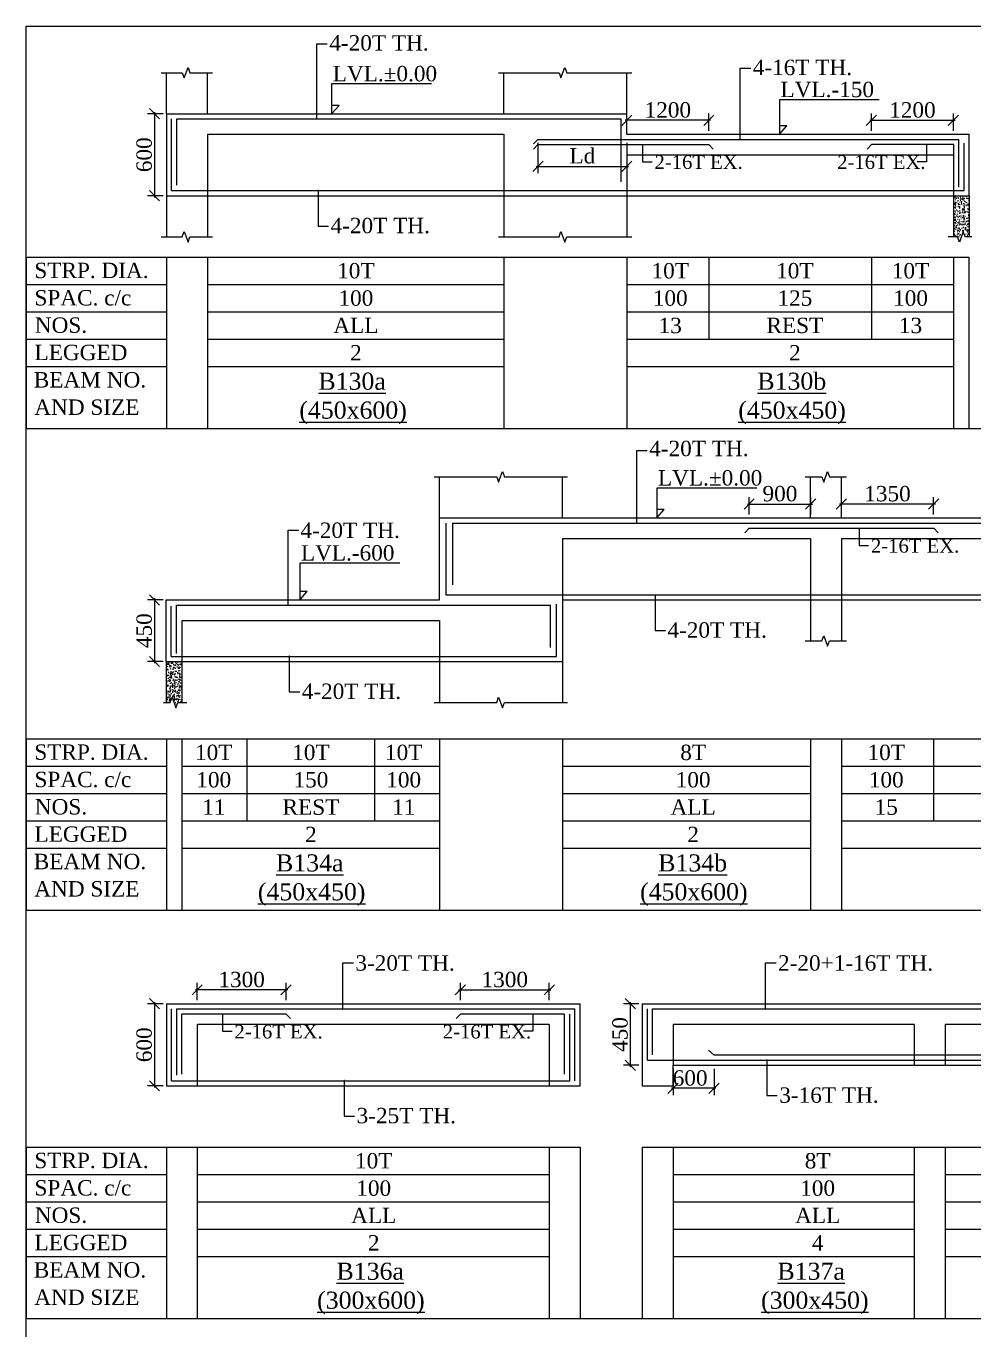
# Model space of a CAD drawing. Header units: millimetres. Extents: x 9781889 to 10654170, y -7832723 to -7608561.
# Drawn here: x 10373482 to 10387347, y -7779287 to -7760218 of the extents above; entities that cross this region are included whole.
import ezdxf
from ezdxf.enums import TextEntityAlignment as Align

# ---------------------------------------------------------------- set-up
doc = ezdxf.new("R2010")
doc.units = ezdxf.units.MM
doc.header["$LTSCALE"] = 10
doc.header["$PDMODE"] = 3
doc.linetypes.add('HIDDEN', pattern=[0.375, 0.25, -0.125])
for name, color, linetype, lineweight in [('LVL', 3, 'Continuous', 0), ('S-CUT OUT LINE', 9, 'Continuous', 0), ('S-DIM L.S.', 7, 'Continuous', 0), ('S-HATCH', 8, 'Continuous', 0), ('S-L.S.SECTION', 5, 'Continuous', 0), ('S-L.S.SLAB LINE', 252, 'HIDDEN', 0), ('S-L.S.STEEL', 1, 'Continuous', 9), ('S-SECTION MARK', 7, 'Continuous', 0), ('S-SHEET', 251, 'Continuous', 0), ('S-TEXT', 7, 'Continuous', 0), ('S-TEXT L.S. BEAM NO.', 30, 'Continuous', 0), ('S-TEXT. L.S.', 7, 'Continuous', 0)]:
    doc.layers.add(name, color=color, linetype=linetype, lineweight=lineweight)
doc.styles.add('135', font='arial.ttf', dxfattribs={"width": 0.8, "height": 135})
doc.styles.get("Standard").update_dxf_attribs({"font": 'arial.ttf'})
doc.styles.add('TEXT', font='times.ttf')
doc.dimstyles.new('75', dxfattribs={"dimtxt": 135, "dimasz": 90, "dimexe": 0.1, "dimexo": 0.03, "dimgap": 0.09, "dimtad": 1, "dimdec": 0, "dimzin": 0, "dimdsep": 46, "dimtxsty": '135', "dimblk": 'ARCHTICK', "dimcen": 0.09, "dimclrd": 256, "dimclre": 256, "dimclrt": 256, "dimadec": 0, "dimazin": 0, "dimtfac": 1, "dimtdec": 0, "dimtofl": 0, "dimtmove": 1, "dimatfit": 3, "dimldrblk": 'DOTSMALL', "dimfxl": 1, "dimtolj": 1, "dimtzin": 0, "dimlwd": -1, "dimlwe": -1, "dimarcsym": 0})
doc.dimstyles.new('SETU_1', dxfattribs={"dimtxt": 200, "dimasz": 150, "dimexe": 100, "dimexo": 50, "dimgap": 35, "dimtad": 1, "dimdec": 0, "dimzin": 0, "dimdsep": 46, "dimtxsty": 'Standard', "dimblk": 'OBLIQUE', "dimcen": 150, "dimdle": 25, "dimclrd": 256, "dimclre": 7, "dimclrt": 256, "dimadec": 0, "dimazin": 0, "dimtfac": 1, "dimtdec": 0, "dimtofl": 0, "dimtmove": 1, "dimatfit": 3, "dimfxl": 1, "dimtolj": 1, "dimtzin": 0, "dimlwd": -1, "dimlwe": 5, "dimarcsym": 1})

# ---------------------------------------------------------------- blocks, each defined once
blk = doc.blocks.new('_ArchTick')
at = {"color": 0, "linetype": 'ByBlock', "const_width": 0.15}
blk.add_lwpolyline([(-0.5, -0.5), (0.5, 0.5)], dxfattribs=at)
blk = doc.blocks.new('_Oblique')
at = {"color": 0, "linetype": 'ByBlock', "lineweight": -2}
blk.add_line((-0.5, -0.5), (0.5, 0.5), dxfattribs=at)
blk = doc.blocks.new('*D850')
at = {"layer": 'Defpoints', "color": 0, "transparency": 16777216}
for p in [(10375535, -7761500), (10375360, -7762700), (10375535, -7762700)]:
    blk.add_point(p, dxfattribs=at)
at = {"layer": 'S-DIM L.S.', "color": 7, "lineweight": 5, "transparency": 16777216}
for p, q in [((10375485, -7761500), (10375260, -7761500)), ((10375485, -7762700), (10375260, -7762700))]:
    blk.add_line(p, q, dxfattribs=at)
at = {"layer": 'S-DIM L.S.', "transparency": 16777216}
blk.add_line((10375360, -7761475), (10375360, -7762725), dxfattribs=at)
at = {"layer": 'S-DIM L.S.', "transparency": 16777216, "xscale": 150, "yscale": 150, "zscale": 150}
for p, rotation in [((10375360, -7761500), 90), ((10375360, -7762700), 270)]:
    blk.add_blockref('_Oblique', p, dxfattribs=dict(at, rotation=rotation))
at = {"layer": 'S-DIM L.S.', "transparency": 16777216, "insert": (10375210, -7762100), "char_height": 225, "attachment_point": 5, "rotation": 90, "style": 'TEXT'}
blk.add_mtext('\\A1;600', dxfattribs=at)
blk = doc.blocks.new('*D851')
at = {"layer": 'Defpoints', "color": 0, "transparency": 16777216}
for p in [(10380970, -7761875, 0), (10382270, -7761875, 0), (10382270, -7762270)]:
    blk.add_point(p, dxfattribs=at)
at = {"layer": 'S-DIM L.S.', "color": 7, "lineweight": 5, "transparency": 16777216}
for p, q in [((10380970, -7761925), (10380970, -7762370)), ((10382270, -7761925), (10382270, -7762370))]:
    blk.add_line(p, q, dxfattribs=at)
at = {"layer": 'S-DIM L.S.', "transparency": 16777216}
blk.add_line((10380945, -7762270), (10382295, -7762270), dxfattribs=at)
at = {"layer": 'S-DIM L.S.', "transparency": 16777216, "xscale": 150, "yscale": 150, "zscale": 150, "rotation": 180}
blk.add_blockref('_Oblique', (10380970, -7762270), dxfattribs=at)
at = {"layer": 'S-DIM L.S.', "transparency": 16777216, "xscale": 150, "yscale": 150, "zscale": 150}
blk.add_blockref('_Oblique', (10382270, -7762270), dxfattribs=at)
at = {"layer": 'S-DIM L.S.', "transparency": 16777216, "insert": (10381620, -7762117), "char_height": 225, "attachment_point": 5, "style": 'TEXT'}
blk.add_mtext('\\A1;Ld', dxfattribs=at)
blk = doc.blocks.new('*D852')
at = {"layer": 'Defpoints', "color": 0, "transparency": 16777216}
for p in [(10382270, -7761596), (10382270, -7761800, 0), (10383470, -7761800, 0)]:
    blk.add_point(p, dxfattribs=at)
at = {"layer": 'S-DIM L.S.', "transparency": 16777216}
blk.add_line((10383495, -7761596), (10382245, -7761596), dxfattribs=at)
at = {"layer": 'S-DIM L.S.', "color": 7, "lineweight": 5, "transparency": 16777216}
for p, q in [((10382270, -7761750), (10382270, -7761496)), ((10383470, -7761750), (10383470, -7761496))]:
    blk.add_line(p, q, dxfattribs=at)
at = {"layer": 'S-DIM L.S.', "transparency": 16777216, "xscale": 150, "yscale": 150, "zscale": 150, "rotation": 180}
blk.add_blockref('_Oblique', (10382270, -7761596), dxfattribs=at)
at = {"layer": 'S-DIM L.S.', "transparency": 16777216, "xscale": 150, "yscale": 150, "zscale": 150}
blk.add_blockref('_Oblique', (10383470, -7761596), dxfattribs=at)
at = {"layer": 'S-DIM L.S.', "transparency": 16777216, "insert": (10382870, -7761446), "char_height": 225, "attachment_point": 5, "style": 'TEXT'}
blk.add_mtext('\\A1;1200', dxfattribs=at)
blk = doc.blocks.new('*D853')
at = {"layer": 'Defpoints', "color": 0, "transparency": 16777216}
for p in [(10387048, -7761596), (10385848, -7761800, 0), (10387048, -7761800, 0)]:
    blk.add_point(p, dxfattribs=at)
at = {"layer": 'S-DIM L.S.', "transparency": 16777216}
blk.add_line((10385823, -7761596), (10387073, -7761596), dxfattribs=at)
at = {"layer": 'S-DIM L.S.', "color": 7, "lineweight": 5, "transparency": 16777216}
for p, q in [((10385848, -7761750), (10385848, -7761496)), ((10387048, -7761750), (10387048, -7761496))]:
    blk.add_line(p, q, dxfattribs=at)
at = {"layer": 'S-DIM L.S.', "transparency": 16777216, "xscale": 150, "yscale": 150, "zscale": 150, "rotation": 180}
blk.add_blockref('_Oblique', (10385848, -7761596), dxfattribs=at)
at = {"layer": 'S-DIM L.S.', "transparency": 16777216, "xscale": 150, "yscale": 150, "zscale": 150}
blk.add_blockref('_Oblique', (10387048, -7761596), dxfattribs=at)
at = {"layer": 'S-DIM L.S.', "transparency": 16777216, "insert": (10386448, -7761446), "char_height": 225, "attachment_point": 5, "style": 'TEXT'}
blk.add_mtext('\\A1;1200', dxfattribs=at)
blk = doc.blocks.new('*D869')
at = {"layer": 'Defpoints', "color": 0, "transparency": 16777216}
for p in [(10375535, -7768611), (10375360, -7769511), (10375535, -7769511)]:
    blk.add_point(p, dxfattribs=at)
at = {"layer": 'S-DIM L.S.', "color": 7, "lineweight": 5, "transparency": 16777216}
for p, q in [((10375485, -7768611), (10375260, -7768611)), ((10375485, -7769511), (10375260, -7769511))]:
    blk.add_line(p, q, dxfattribs=at)
at = {"layer": 'S-DIM L.S.', "transparency": 16777216}
blk.add_line((10375360, -7768586), (10375360, -7769536), dxfattribs=at)
at = {"layer": 'S-DIM L.S.', "transparency": 16777216, "xscale": 150, "yscale": 150, "zscale": 150}
for p, rotation in [((10375360, -7768611), 90), ((10375360, -7769511), 270)]:
    blk.add_blockref('_Oblique', p, dxfattribs=dict(at, rotation=rotation))
at = {"layer": 'S-DIM L.S.', "transparency": 16777216, "insert": (10375210, -7769061), "char_height": 225, "attachment_point": 5, "rotation": 90, "style": 'TEXT'}
blk.add_mtext('\\A1;450', dxfattribs=at)
blk = doc.blocks.new('*D870')
at = {"layer": 'Defpoints', "color": 0, "transparency": 16777216}
for p in [(10385408, -7767208), (10385408, -7767411, 0), (10386758, -7767411, 0)]:
    blk.add_point(p, dxfattribs=at)
at = {"layer": 'S-DIM L.S.', "color": 7, "lineweight": 5, "transparency": 16777216}
for p, q in [((10385408, -7767361), (10385408, -7767108)), ((10386758, -7767361), (10386758, -7767108))]:
    blk.add_line(p, q, dxfattribs=at)
at = {"layer": 'S-DIM L.S.', "transparency": 16777216}
blk.add_line((10386783, -7767208), (10385383, -7767208), dxfattribs=at)
at = {"layer": 'S-DIM L.S.', "transparency": 16777216, "xscale": 150, "yscale": 150, "zscale": 150, "rotation": 180}
blk.add_blockref('_Oblique', (10385408, -7767208), dxfattribs=at)
at = {"layer": 'S-DIM L.S.', "transparency": 16777216, "xscale": 150, "yscale": 150, "zscale": 150}
blk.add_blockref('_Oblique', (10386758, -7767208), dxfattribs=at)
at = {"layer": 'S-DIM L.S.', "transparency": 16777216, "insert": (10386083, -7767058), "char_height": 225, "attachment_point": 5, "style": 'TEXT'}
blk.add_mtext('\\A1;1350', dxfattribs=at)
blk = doc.blocks.new('*D871')
at = {"layer": 'Defpoints', "color": 0, "transparency": 16777216}
for p in [(10384960, -7767208), (10384060, -7767411, 0), (10384960, -7767411, 0)]:
    blk.add_point(p, dxfattribs=at)
at = {"layer": 'S-DIM L.S.', "color": 7, "lineweight": 5, "transparency": 16777216}
for p, q in [((10384060, -7767361), (10384060, -7767108)), ((10384960, -7767361), (10384960, -7767108))]:
    blk.add_line(p, q, dxfattribs=at)
at = {"layer": 'S-DIM L.S.', "transparency": 16777216}
blk.add_line((10384035, -7767208), (10384985, -7767208), dxfattribs=at)
at = {"layer": 'S-DIM L.S.', "transparency": 16777216, "xscale": 150, "yscale": 150, "zscale": 150, "rotation": 180}
blk.add_blockref('_Oblique', (10384060, -7767208), dxfattribs=at)
at = {"layer": 'S-DIM L.S.', "transparency": 16777216, "xscale": 150, "yscale": 150, "zscale": 150}
blk.add_blockref('_Oblique', (10384960, -7767208), dxfattribs=at)
at = {"layer": 'S-DIM L.S.', "transparency": 16777216, "insert": (10384510, -7767058), "char_height": 225, "attachment_point": 5, "style": 'TEXT'}
blk.add_mtext('\\A1;900', dxfattribs=at)
blk = doc.blocks.new('*D877')
at = {"layer": 'Defpoints', "color": 0, "transparency": 16777216}
for p in [(10375535, -7774517), (10375360, -7775717), (10375535, -7775717)]:
    blk.add_point(p, dxfattribs=at)
at = {"layer": 'S-DIM L.S.', "color": 7, "lineweight": 5, "transparency": 16777216}
for p, q in [((10375485, -7774517), (10375260, -7774517)), ((10375485, -7775717), (10375260, -7775717))]:
    blk.add_line(p, q, dxfattribs=at)
at = {"layer": 'S-DIM L.S.', "transparency": 16777216}
blk.add_line((10375360, -7774492), (10375360, -7775742), dxfattribs=at)
at = {"layer": 'S-DIM L.S.', "transparency": 16777216, "xscale": 150, "yscale": 150, "zscale": 150}
for p, rotation in [((10375360, -7774517), 90), ((10375360, -7775717), 270)]:
    blk.add_blockref('_Oblique', p, dxfattribs=dict(at, rotation=rotation))
at = {"layer": 'S-DIM L.S.', "transparency": 16777216, "insert": (10375210, -7775117), "char_height": 225, "attachment_point": 5, "rotation": 90, "style": 'TEXT'}
blk.add_mtext('\\A1;600', dxfattribs=at)
blk = doc.blocks.new('*D878')
at = {"layer": 'Defpoints', "color": 0, "transparency": 16777216}
for p in [(10381135, -7774313), (10379835, -7774517, 0), (10381135, -7774517, 0)]:
    blk.add_point(p, dxfattribs=at)
at = {"layer": 'S-DIM L.S.', "transparency": 16777216}
blk.add_line((10379810, -7774313), (10381160, -7774313), dxfattribs=at)
at = {"layer": 'S-DIM L.S.', "color": 7, "lineweight": 5, "transparency": 16777216}
for p, q in [((10379835, -7774467), (10379835, -7774213)), ((10381135, -7774467), (10381135, -7774213))]:
    blk.add_line(p, q, dxfattribs=at)
at = {"layer": 'S-DIM L.S.', "transparency": 16777216, "xscale": 150, "yscale": 150, "zscale": 150, "rotation": 180}
blk.add_blockref('_Oblique', (10379835, -7774313), dxfattribs=at)
at = {"layer": 'S-DIM L.S.', "transparency": 16777216, "xscale": 150, "yscale": 150, "zscale": 150}
blk.add_blockref('_Oblique', (10381135, -7774313), dxfattribs=at)
at = {"layer": 'S-DIM L.S.', "transparency": 16777216, "insert": (10380485, -7774164), "char_height": 225, "attachment_point": 5, "style": 'TEXT'}
blk.add_mtext('\\A1;1300', dxfattribs=at)
blk = doc.blocks.new('*D879')
at = {"layer": 'Defpoints', "color": 0, "transparency": 16777216}
for p in [(10375985, -7774313), (10375985, -7774517, 0), (10377285, -7774517, 0)]:
    blk.add_point(p, dxfattribs=at)
at = {"layer": 'S-DIM L.S.', "transparency": 16777216}
blk.add_line((10377310, -7774313), (10375960, -7774313), dxfattribs=at)
at = {"layer": 'S-DIM L.S.', "color": 7, "lineweight": 5, "transparency": 16777216}
for p, q in [((10375985, -7774467), (10375985, -7774213)), ((10377285, -7774467), (10377285, -7774213))]:
    blk.add_line(p, q, dxfattribs=at)
at = {"layer": 'S-DIM L.S.', "transparency": 16777216, "xscale": 150, "yscale": 150, "zscale": 150, "rotation": 180}
blk.add_blockref('_Oblique', (10375985, -7774313), dxfattribs=at)
at = {"layer": 'S-DIM L.S.', "transparency": 16777216, "xscale": 150, "yscale": 150, "zscale": 150}
blk.add_blockref('_Oblique', (10377285, -7774313), dxfattribs=at)
at = {"layer": 'S-DIM L.S.', "transparency": 16777216, "insert": (10376635, -7774164), "char_height": 225, "attachment_point": 5, "style": 'TEXT'}
blk.add_mtext('\\A1;1300', dxfattribs=at)
blk = doc.blocks.new('*D885')
at = {"layer": 'Defpoints', "color": 0, "transparency": 16777216}
for p in [(10382496, -7774517), (10382320, -7775417), (10382496, -7775417)]:
    blk.add_point(p, dxfattribs=at)
at = {"layer": 'S-DIM L.S.', "color": 7, "lineweight": 5, "transparency": 16777216}
for p, q in [((10382446, -7774517), (10382220, -7774517)), ((10382446, -7775417), (10382220, -7775417))]:
    blk.add_line(p, q, dxfattribs=at)
at = {"layer": 'S-DIM L.S.', "transparency": 16777216}
blk.add_line((10382320, -7774492), (10382320, -7775442), dxfattribs=at)
at = {"layer": 'S-DIM L.S.', "transparency": 16777216, "xscale": 150, "yscale": 150, "zscale": 150}
for p, rotation in [((10382320, -7774517), 90), ((10382320, -7775417), 270)]:
    blk.add_blockref('_Oblique', p, dxfattribs=dict(at, rotation=rotation))
at = {"layer": 'S-DIM L.S.', "transparency": 16777216, "insert": (10382171, -7774967), "char_height": 225, "attachment_point": 5, "rotation": 90, "style": 'TEXT'}
blk.add_mtext('\\A1;450', dxfattribs=at)
blk = doc.blocks.new('*D1209')
at = {"layer": 'Defpoints', "color": 0, "transparency": 16777216}
for p in [(10382946, -7775417, 0), (10383546, -7775417, 0), (10382946, -7775753)]:
    blk.add_point(p, dxfattribs=at)
at = {"layer": 'S-DIM L.S.', "color": 7, "lineweight": 5, "transparency": 16777216}
for p, q in [((10382946, -7775467), (10382946, -7775853)), ((10383546, -7775467), (10383546, -7775853))]:
    blk.add_line(p, q, dxfattribs=at)
at = {"layer": 'S-DIM L.S.', "transparency": 16777216}
blk.add_line((10383571, -7775753), (10382921, -7775753), dxfattribs=at)
at = {"layer": 'S-DIM L.S.', "transparency": 16777216, "xscale": 150, "yscale": 150, "zscale": 150, "rotation": 180}
blk.add_blockref('_Oblique', (10382946, -7775753), dxfattribs=at)
at = {"layer": 'S-DIM L.S.', "transparency": 16777216, "xscale": 150, "yscale": 150, "zscale": 150}
blk.add_blockref('_Oblique', (10383546, -7775753), dxfattribs=at)
at = {"layer": 'S-DIM L.S.', "transparency": 16777216, "insert": (10383196, -7775604), "char_height": 225, "attachment_point": 5, "style": 'TEXT'}
blk.add_mtext('\\A1;600', dxfattribs=at)

msp = doc.modelspace()

# ---------------------------------------------------------------- hatches: boundary and pattern name
at = {"layer": 'S-HATCH'}
h = msp.add_hatch(dxfattribs=at)
h.set_pattern_fill('AR-CONC', color=256, scale=0.5)
h.set_pattern_definition([(50, (591659.715, -34082.48), (91.0923345, -7.96954277), [9.525, -104.775]), (355, (591659.715, -34082.48), (-17.6217107, 95.5284226), [7.62, -83.8202921]), (100.4514447, (591667.31, -34083.14), (73.47062355, 87.55887596), [8.0950044, -89.0451223]), (46.1842, (591659.72, -34057.08), (135.5395204, -21.021164), [14.2875, -157.1625]), (96.6355576, (591671.01, -34058.83), (118.702067, 123.7130623), [12.1425116, -133.5678041]), (351.1841512, (591659.72, -34057.08), (118.702067, 123.7130623), [11.4299835, -125.729866]), (21, (591672.415, -34063.43), (75.80719563, -51.1325991), [9.525, -104.775]), (326, (591672.415, -34063.43), (30.9010142, 92.09398306), [7.62, -83.82]), (71.451445, (591678.73, -34067.69), (106.70820964, 40.96138444), [8.0950044, -89.0449688]), (37.5, (591659.715, -34082.478), (1.544301625, 42.27751944), [0, -82.804, 0, -85.09, 0, -84.1375]), (7.5, (591659.715, -34082.48), (33.40983126, 50.09028741), [0, -48.514, 0, -80.899, 0, -32.0675]), (327.5, (591631.394, -34082.478), (67.79529758, -2.864372), [0, -31.75, 0, -99.06, 0, -131.445]), (317.5, (591618.694, -34082.48), (74.0645907, 12.71324552), [0, -41.275, 0, -65.786, 0, -93.345])])
h.paths.add_polyline_path([(10387047.9, -7763299.6), (10387163.7, -7763299.6), (10387191.7, -7763222.8), (10387219.6, -7763299.6), (10387277.9, -7763299.6), (10387277.9, -7762699.6), (10387047.9, -7762699.6)])
h = msp.add_hatch(dxfattribs=at)
h.set_pattern_fill('AR-CONC', color=256, scale=0.5)
h.set_pattern_definition([(50, (581802.596, -40894.346), (91.0923345, -7.96954277), [9.525, -104.775]), (355, (581802.6, -40894.35), (-17.6217107, 95.5284226), [7.62, -83.8202921]), (100.4514447, (581810.19, -40895.01), (73.47062355, 87.55887596), [8.0950044, -89.0451223]), (46.1842, (581802.6, -40868.95), (135.5395204, -21.021164), [14.2875, -157.1625]), (96.6355576, (581813.89, -40870.7), (118.702067, 123.7130623), [12.1425116, -133.5678041]), (351.1841512, (581802.6, -40868.95), (118.702067, 123.7130623), [11.4299835, -125.729866]), (21, (581815.296, -40875.296), (75.80719563, -51.1325991), [9.525, -104.775]), (326, (581815.3, -40875.3), (30.9010142, 92.09398306), [7.62, -83.82]), (71.451445, (581821.61, -40879.56), (106.70820964, 40.96138444), [8.0950044, -89.0449688]), (37.5, (581802.596, -40894.346), (1.544301625, 42.27751944), [0, -82.804, 0, -85.09, 0, -84.1375]), (7.5, (581802.596, -40894.346), (33.40983126, 50.09028741), [0, -48.514, 0, -80.899, 0, -32.0675]), (327.5, (581774.275, -40894.346), (67.79529758, -2.864372), [0, -31.75, 0, -99.06, 0, -131.445]), (317.5, (581761.575, -40894.346), (74.0645907, 12.71324552), [0, -41.275, 0, -65.786, 0, -93.345])])
h.paths.add_polyline_path([(10375760.9, -7770111.5), (10375645.1, -7770111.5), (10375617.1, -7770034.6), (10375589.2, -7770111.5), (10375530.9, -7770111.5), (10375530.9, -7769511.5), (10375760.9, -7769511.5)])

# ---------------------------------------------------------------- linework, layer by layer
at = {"layer": 'LVL', "linetype": 'Continuous', "elevation": 0}
for points in [[(10379413.5, -7761064.6), (10377952.2, -7761064.6), (10377952.2, -7761499.6), (10378060.4, -7761377.5), (10377952.2, -7761377.5)], [(10385963.2, -7761296.2), (10384502, -7761296.2), (10384502, -7761799.6), (10384610.1, -7761677.5), (10384502, -7761677.5)], [(10384170.3, -7766976.5), (10382709, -7766976.5), (10382709, -7767411.5), (10382817.2, -7767289.4), (10382709, -7767289.4)], [(10378947.8, -7768073.6), (10377486.6, -7768073.6), (10377486.6, -7768611.5), (10377594.7, -7768489.4), (10377486.6, -7768489.4)]]:
    msp.add_lwpolyline(points, dxfattribs=at)
at = {"layer": 'S-CUT OUT LINE', "color": 5, "elevation": 0}
for points in [[(10375456.7, -7760899.6), (10375767.5, -7760899.6), (10375795.5, -7760976.5), (10375851.4, -7760822.8), (10375879.4, -7760899.6), (10376210, -7760899.6)], [(10380391.7, -7760899.6), (10381278.4, -7760899.6), (10381306.3, -7760976.5), (10381362.3, -7760822.8), (10381390.3, -7760899.6), (10382345, -7760899.6)], [(10375456.7, -7763299.6), (10375767.5, -7763299.6), (10375795.5, -7763222.8), (10375851.4, -7763376.5), (10375879.4, -7763299.6), (10376210, -7763299.6)], [(10380391.7, -7763299.6), (10381278.4, -7763299.6), (10381306.3, -7763222.8), (10381362.3, -7763376.5), (10381390.3, -7763299.6), (10382345, -7763299.6)], [(10379449.5, -7766811.5), (10380367.1, -7766811.5), (10380395.1, -7766888.3), (10380451, -7766734.6), (10380479, -7766811.5), (10381402.9, -7766811.5)], [(10384879.6, -7766811.5), (10385121.9, -7766811.5), (10385149.8, -7766888.3), (10385205.8, -7766734.6), (10385233.7, -7766811.5), (10385484.9, -7766811.5)], [(10384879.6, -7769211.5), (10385121.9, -7769211.5), (10385149.8, -7769134.6), (10385205.8, -7769288.3), (10385233.7, -7769211.5), (10385482.9, -7769211.5)], [(10379449.5, -7770111.5), (10380367.1, -7770111.5), (10380395.1, -7770034.6), (10380451, -7770188.3), (10380479, -7770111.5), (10381402.9, -7770111.5)]]:
    msp.add_lwpolyline(points, dxfattribs=at)
at = {"layer": 'S-CUT OUT LINE', "color": 1, "elevation": 0}
for points in [[(10387317.3, -7763299.6), (10387219.6, -7763299.6), (10387191.7, -7763222.8), (10387135.7, -7763376.5), (10387107.7, -7763299.6), (10386972.9, -7763299.6)], [(10375491.5, -7770111.5), (10375589.2, -7770111.5), (10375617.1, -7770034.6), (10375673.1, -7770188.3), (10375701, -7770111.5), (10375835.9, -7770111.5)]]:
    msp.add_lwpolyline(points, dxfattribs=at)
at = {"layer": 'S-L.S.SECTION'}
for p, q in [((10375535, -7761499.6, 0), (10375535, -7760899.6, 0)), ((10376135, -7761499.6, 0), (10376135, -7760899.6, 0)), ((10380470, -7761499.6, 0), (10380470, -7760899.6, 0)), ((10382270, -7761799.6, 0), (10382270, -7760899.6, 0)), ((10375534.9, -7761499.6, 0), (10382270, -7761499.6, 0)), ((10375534.9, -7761499.6, 0), (10375534.9, -7762699.6, 0)), ((10382270, -7761799.6, 0), (10387277.9, -7761799.6, 0)), ((10387277.9, -7762699.6, 0), (10387277.9, -7761799.6, 0)), ((10387277.9, -7762699.6, 0), (10387277.9, -7761799.6, 0)), ((10375534.9, -7762699.6, 0), (10387273.8, -7762699.6, 0)), ((10375535, -7762699.6, 0), (10375535, -7763299.6, 0)), ((10376135, -7762699.6, 0), (10376135, -7763299.6, 0)), ((10380470, -7762699.6, 0), (10380470, -7763299.6, 0)), ((10382270, -7762699.6, 0), (10382270, -7763299.6, 0)), ((10379527.8, -7768611.5, 0), (10379527.8, -7766811.5, 0)), ((10381327.9, -7767411.5, 0), (10381327.9, -7766811.5, 0)), ((10384957.9, -7767411.5, 0), (10384957.9, -7766811.5, 0)), ((10385407.9, -7767411.5, 0), (10385407.9, -7766811.5, 0)), ((10379527.9, -7767411.5, 0), (10397212.9, -7767411.5, 0)), ((10375530.9, -7768611.5, 0), (10379527.9, -7768611.5, 0)), ((10375530.9, -7769511.5, 0), (10375530.9, -7768611.5, 0)), ((10375530.9, -7769511.5, 0), (10375530.9, -7768611.5, 0)), ((10381327.9, -7768611.5, 0), (10381327.9, -7770111.5, 0)), ((10381327.9, -7768611.5, 0), (10397212.9, -7768611.5, 0)), ((10384957.9, -7768611.5, 0), (10384957.9, -7769211.5, 0)), ((10385407.9, -7768611.5, 0), (10385407.9, -7769211.5, 0)), ((10375535, -7769511.5, 0), (10381327.9, -7769511.5, 0)), ((10379527.8, -7769511.5, 0), (10379527.8, -7770111.5, 0)), ((10375535, -7774517, 0), (10381585.5, -7774517, 0)), ((10375535, -7774517, 0), (10375535, -7775717, 0)), ((10381585.5, -7775717, 0), (10381585.5, -7774517, 0)), ((10382495.6, -7774517, 0), (10390926.2, -7774517, 0)), ((10382495.6, -7774517, 0), (10382495.6, -7775417, 0)), ((10382945.6, -7775417, 0), (10390476.2, -7775417, 0)), ((10375535, -7775717, 0), (10381585.5, -7775717, 0))]:
    msp.add_line(p, q, dxfattribs=at)
at = {"layer": 'S-L.S.SECTION', "color": 1}
for p, q in [((10387047.9, -7762699.6, 0), (10387047.9, -7763299.6, 0)), ((10387277.9, -7762699.6, 0), (10387277.9, -7763299.6, 0)), ((10375530.9, -7769511.5, 0), (10375530.9, -7770111.5, 0)), ((10375760.9, -7769511.5, 0), (10375760.9, -7770111.5, 0))]:
    msp.add_line(p, q, dxfattribs=at)
at = {"layer": 'S-L.S.SECTION', "elevation": 0}
msp.add_lwpolyline([(10382495.6, -7775417), (10382495.6, -7775717), (10382945.6, -7775717), (10382945.6, -7775417)], dxfattribs=at)
at = {"layer": 'S-L.S.SLAB LINE', "ltscale": 0.3}
for p, q in [((10375534.9, -7761799.6, 0), (10375534.9, -7761799.6, 0)), ((10376135, -7761799.6, 0), (10380470, -7761799.6, 0)), ((10376135, -7761799.6, 0), (10376135, -7762699.6, 0)), ((10380470.1, -7761799.6, 0), (10380470.1, -7762699.6, 0)), ((10382270, -7762099.6, 0), (10387047.9, -7762099.6, 0)), ((10382270, -7762099.6, 0), (10382270, -7762699.6, 0)), ((10387047.9, -7762099.6, 0), (10387047.9, -7762699.6, 0)), ((10387047.9, -7762099.6, 0), (10387047.9, -7762699.6, 0)), ((10387047.9, -7762099.6, 0), (10387047.9, -7762699.6, 0)), ((10381327.9, -7767711.5, 0), (10384957.9, -7767711.5, 0)), ((10381327.9, -7767711.5, 0), (10381327.9, -7768611.5, 0)), ((10384957.9, -7767711.5, 0), (10384957.9, -7768611.5, 0)), ((10385407.9, -7767711.5, 0), (10390882.9, -7767711.5, 0)), ((10385407.9, -7767711.5, 0), (10385407.9, -7768611.5, 0)), ((10375760.9, -7768911.5, 0), (10379527.9, -7768911.5, 0)), ((10375760.9, -7768911.5, 0), (10375760.9, -7769511.5, 0)), ((10375760.9, -7768911.5, 0), (10375760.9, -7769511.5, 0)), ((10375760.9, -7768911.5, 0), (10375760.9, -7769511.5, 0)), ((10379527.9, -7768911.5, 0), (10379527.8, -7769511.5, 0)), ((10375535, -7774817, 0), (10375535, -7774817, 0)), ((10375985, -7774817, 0), (10381135.5, -7774817, 0)), ((10375985, -7774817, 0), (10375985, -7775717, 0)), ((10381135.5, -7774817, 0), (10381135.5, -7775717, 0)), ((10382495.6, -7774817, 0), (10382495.6, -7774817, 0)), ((10382945.6, -7774817, 0), (10386475.6, -7774817, 0)), ((10382945.6, -7774817, 0), (10382945.6, -7775417, 0)), ((10386475.6, -7774817, 0), (10386475.6, -7775417, 0)), ((10386925.6, -7774817, 0), (10390476.2, -7774817, 0)), ((10386925.6, -7774817, 0), (10386925.6, -7775417, 0))]:
    msp.add_line(p, q, dxfattribs=at)
at = {"layer": 'S-L.S.STEEL'}
for p, q in [((10375609.9, -7762624.6, 0), (10375609.9, -7761574.6, 0)), ((10380969.9, -7761874.6, 0), (10380906.7, -7761941.5, 0)), ((10380969.9, -7761949.6, 0), (10380906.7, -7762016.5, 0)), ((10380969.9, -7761874.6, 0), (10387127.9, -7761874.6, 0)), ((10380969.9, -7761949.6, 0), (10383470.1, -7761949.6, 0)), ((10383470.1, -7761949.6, 0), (10383533.3, -7762016.5, 0)), ((10385847.7, -7761949.6, 0), (10385784.6, -7762016.5, 0)), ((10387052.9, -7761949.6, 0), (10385847.7, -7761949.6, 0)), ((10387052.9, -7762574.6, 0), (10387052.9, -7761949.6, 0)), ((10387127.9, -7762574.6, 0), (10387127.9, -7761874.6, 0)), ((10387202.9, -7762624.6, 0), (10387202.9, -7761932.9, 0)), ((10375609.9, -7762624.6, 0), (10387202.9, -7762624.6, 0)), ((10379623, -7767486.5, 0), (10379623, -7768536.5, 0)), ((10379718.2, -7767486.5, 0), (10397062.9, -7767486.5, 0)), ((10379718.2, -7767486.5, 0), (10379718.2, -7768388.7, 0)), ((10384059.7, -7767561.5, 0), (10383996.6, -7767628.3, 0)), ((10379623, -7768536.5, 0), (10397137.9, -7768536.5, 0)), ((10375605.9, -7769436.5, 0), (10375605.9, -7768703.5, 0)), ((10375680.9, -7769395.4, 0), (10375680.9, -7768686.5, 0)), ((10381154.5, -7769306.5, 0), (10381154.5, -7768686.5, 0)), ((10381241.2, -7769436.5, 0), (10381241.2, -7768672.2, 0)), ((10375605.9, -7769436.5, 0), (10381241.2, -7769436.5, 0)), ((10375610, -7775642, 0), (10375610, -7774592, 0)), ((10375685, -7774592, 0), (10381510.5, -7774592, 0)), ((10375685, -7775562.4, 0), (10375685, -7774592, 0)), ((10377285.1, -7774667, 0), (10375760, -7774667, 0)), ((10375760, -7775545.8, 0), (10375760, -7774667, 0)), ((10377285.1, -7774667, 0), (10377348.3, -7774733.9, 0)), ((10381360.5, -7775545.8, 0), (10381360.5, -7774667, 0)), ((10381435.5, -7775642, 0), (10381435.5, -7774667, 0)), ((10381510.5, -7775642, 0), (10381510.5, -7774592, 0)), ((10382570.6, -7775342, 0), (10382570.6, -7774592, 0)), ((10382645.6, -7774592, 0), (10390851.2, -7774592, 0)), ((10382645.6, -7775262.4, 0), (10382645.6, -7774592, 0)), ((10382570.6, -7775342, 0), (10390776.2, -7775342, 0)), ((10375610, -7775642, 0), (10381435.5, -7775642, 0))]:
    msp.add_line(p, q, dxfattribs=at)
at = {"layer": 'S-L.S.STEEL', "elevation": 0}
msp.add_lwpolyline([(10390165.6, -7775198.8), (10390076.1, -7775267), (10383545.8, -7775267), (10383463.8, -7775196.3)], dxfattribs=at)
at = {"layer": 'S-L.S.STEEL'}
for points in [[(10375684.9, -7762545, 0), (10375684.9, -7761574.6, 0), (10382180.6, -7761574.6, 0), (10382180.6, -7762495.5, 0)], [(10384059.7, -7767561.5, 0), (10386759.8, -7767561.5, 0), (10386823, -7767628.3, 0)], [(10375680.9, -7768686.5, 0), (10381154.5, -7768686.5, 0)], [(10381360.5, -7774667, 0), (10379835.5, -7774667, 0), (10379772.3, -7774733.9, 0)]]:
    msp.add_polyline3d(points, dxfattribs=at)
at = {"layer": 'S-SHEET'}
for p, q in [((10373481.8, -7763596.1, 0), (10375535, -7763596.1, 0)), ((10373481.8, -7763596.1), (10373481.8, -7766105.4)), ((10375535, -7763596.1, 0), (10387273.8, -7763596.1, 0)), ((10375535, -7763596.1, 0), (10375535, -7766105.4, 0)), ((10376135, -7763596.1, 0), (10376135, -7766105.4, 0)), ((10380470, -7763596.1, 0), (10380470, -7766105.4, 0)), ((10382270, -7763596.1, 0), (10382270, -7766105.4, 0)), ((10383470, -7763596.1, 0), (10383470, -7764796.1, 0)), ((10385847.9, -7763596.1, 0), (10385847.9, -7764796.1, 0)), ((10387047.9, -7763596.1, 0), (10387047.9, -7766105.4, 0)), ((10387273.8, -7763596.1, 0), (10387273.8, -7766105.4, 0)), ((10373481.8, -7763996.1, 0), (10375535, -7763996.1, 0)), ((10376135, -7763996.1, 0), (10380470, -7763996.1, 0)), ((10382270, -7763996.1, 0), (10387047.9, -7763996.1, 0)), ((10373481.8, -7764396.1, 0), (10375535, -7764396.1, 0)), ((10376135, -7764396.1, 0), (10380470, -7764396.1, 0)), ((10382270, -7764396.1, 0), (10387047.9, -7764396.1, 0)), ((10373481.8, -7764796.1, 0), (10375535, -7764796.1, 0)), ((10376135, -7764796.1, 0), (10380470, -7764796.1, 0)), ((10382270, -7764796.1, 0), (10387047.9, -7764796.1, 0)), ((10373481.8, -7765196.1, 0), (10375535, -7765196.1, 0)), ((10376135, -7765196.1, 0), (10380470, -7765196.1, 0)), ((10382270, -7765196.1, 0), (10387047.9, -7765196.1, 0)), ((10373481.8, -7766105.4), (10424816, -7766105.4)), ((10373481.8, -7766105.4, 0), (10375535, -7766105.4, 0)), ((10375535, -7766105.4, 0), (10387273.8, -7766105.4, 0)), ((10373481.8, -7770640.8, 0), (10375535, -7770640.8, 0)), ((10373481.8, -7770640.8), (10373481.8, -7773150.1)), ((10375535, -7770640.8, 0), (10375535, -7773150.1, 0)), ((10375535, -7770640.8, 0), (10397212.9, -7770640.8, 0)), ((10375760.9, -7770640.8, 0), (10375760.9, -7773150.1, 0)), ((10376710.9, -7770640.8, 0), (10376710.9, -7771840.8, 0)), ((10378577.9, -7770640.8, 0), (10378577.9, -7771840.8, 0)), ((10379527.9, -7770640.8, 0), (10379527.9, -7773150.1, 0)), ((10381327.9, -7770640.8, 0), (10381327.9, -7773150.1, 0)), ((10384957.9, -7770640.8, 0), (10384957.9, -7773150.1, 0)), ((10385407.9, -7770640.8, 0), (10385407.9, -7773150.1, 0)), ((10386757.9, -7770640.8, 0), (10386757.9, -7771840.8, 0)), ((10373481.8, -7771040.8, 0), (10375535, -7771040.8, 0)), ((10375760.9, -7771040.8, 0), (10379527.9, -7771040.8, 0)), ((10381327.9, -7771040.8, 0), (10384957.9, -7771040.8, 0)), ((10385407.9, -7771040.8, 0), (10390882.9, -7771040.8, 0)), ((10373481.8, -7771440.8, 0), (10375535, -7771440.8, 0)), ((10375760.9, -7771440.8, 0), (10379527.9, -7771440.8, 0)), ((10381327.9, -7771440.8, 0), (10384957.9, -7771440.8, 0)), ((10385407.9, -7771440.8, 0), (10390882.9, -7771440.8, 0)), ((10373481.8, -7771840.8, 0), (10375535, -7771840.8, 0)), ((10375760.9, -7771840.8, 0), (10379527.9, -7771840.8, 0)), ((10381327.9, -7771840.8, 0), (10384957.9, -7771840.8, 0)), ((10385407.9, -7771840.8, 0), (10390882.9, -7771840.8, 0)), ((10373481.8, -7772240.8, 0), (10375535, -7772240.8, 0)), ((10375760.9, -7772240.8, 0), (10379527.9, -7772240.8, 0)), ((10381327.9, -7772240.8, 0), (10384957.9, -7772240.8, 0)), ((10385407.9, -7772240.8, 0), (10390882.9, -7772240.8, 0)), ((10373481.8, -7773150.1, 0), (10375535, -7773150.1, 0)), ((10373481.8, -7773150.1), (10424816, -7773150.1)), ((10375535, -7773150.1, 0), (10397212.9, -7773150.1, 0)), ((10373481.8, -7776613.5, 0), (10375535, -7776613.5, 0)), ((10373481.8, -7776613.5), (10373481.8, -7779122.8)), ((10375535, -7776613.5, 0), (10381585.5, -7776613.5, 0)), ((10375535, -7776613.5, 0), (10375535, -7779122.8, 0)), ((10375985, -7776613.5, 0), (10375985, -7779122.8, 0)), ((10381135.5, -7776613.5, 0), (10381135.5, -7779122.8, 0)), ((10381585.5, -7776613.5, 0), (10381585.5, -7779122.8, 0)), ((10382495.6, -7776613.5, 0), (10390926.2, -7776613.5, 0)), ((10382495.6, -7776613.5), (10382495.6, -7779122.8)), ((10382945.6, -7776613.5, 0), (10382945.6, -7779122.8, 0)), ((10386475.6, -7776613.5, 0), (10386475.6, -7779122.8, 0)), ((10386925.6, -7776613.5, 0), (10386925.6, -7779122.8, 0)), ((10373481.8, -7777013.5, 0), (10375535, -7777013.5, 0)), ((10375985, -7777013.5, 0), (10381135.5, -7777013.5, 0)), ((10382945.6, -7777013.5, 0), (10386475.6, -7777013.5, 0)), ((10386925.6, -7777013.5, 0), (10390476.2, -7777013.5, 0)), ((10373481.8, -7777413.5, 0), (10375535, -7777413.5, 0)), ((10375985, -7777413.5, 0), (10381135.5, -7777413.5, 0)), ((10382945.6, -7777413.5, 0), (10386475.6, -7777413.5, 0)), ((10386925.6, -7777413.5, 0), (10390476.2, -7777413.5, 0)), ((10373481.8, -7777813.5, 0), (10375535, -7777813.5, 0)), ((10375985, -7777813.5, 0), (10381135.5, -7777813.5, 0)), ((10382945.6, -7777813.5, 0), (10386475.6, -7777813.5, 0)), ((10386925.6, -7777813.5, 0), (10390476.2, -7777813.5, 0)), ((10373481.8, -7778213.5, 0), (10375535, -7778213.5, 0)), ((10375985, -7778213.5, 0), (10381135.5, -7778213.5, 0)), ((10382945.6, -7778213.5, 0), (10386475.6, -7778213.5, 0)), ((10386925.6, -7778213.5, 0), (10390476.2, -7778213.5, 0)), ((10373481.8, -7779122.8), (10424816, -7779122.8)), ((10373481.8, -7779122.8, 0), (10375535, -7779122.8, 0)), ((10375535, -7779122.8, 0), (10381585.5, -7779122.8, 0)), ((10382495.6, -7779122.8, 0), (10390926.2, -7779122.8, 0))]:
    msp.add_line(p, q, dxfattribs=at)
msp.add_lwpolyline([(10373481.8, -7760218.1), (10424816, -7760218.1), (10424816, -7801877.7), (10373481.8, -7801877.7)], close=True, dxfattribs=at)

# ---------------------------------------------------------------- texts
at = {"layer": 'LVL', "style": 'TEXT'}
for s, p in [('LVL.%%P0.00', (10377968, -7761026.2, 0)), ('LVL.-150', (10384517.7, -7761257.8, 0)), ('LVL.%%P0.00', (10382724.8, -7766938, 0)), ('LVL.-600', (10377502.3, -7768035.2, 0))]:
    msp.add_text(s, height=225, dxfattribs=at).set_placement(p)
at = {"layer": 'S-TEXT', "style": 'TEXT'}
for s, p in [('STRP. DIA.', (10374438.7, -7763904.2, 0)), ('SPAC. c/c', (10374313, -7764304.2, 0)), ('NOS.', (10373992.5, -7764704.2, 0)), ('LEGGED', (10374285.1, -7765104.2, 0)), ('BEAM NO.', (10374416.4, -7765504.2, 0)), ('AND SIZE', (10374371.2, -7765904.2, 0)), ('STRP. DIA.', (10374438.7, -7770948.9, 0)), ('SPAC. c/c', (10374313, -7771348.9, 0)), ('NOS.', (10373992.5, -7771748.9, 0)), ('LEGGED', (10374285.1, -7772148.9, 0)), ('BEAM NO.', (10374416.4, -7772548.9, 0)), ('AND SIZE', (10374371.2, -7772948.9, 0)), ('STRP. DIA.', (10374438.7, -7776921.6, 0)), ('SPAC. c/c', (10374313, -7777321.6, 0)), ('NOS.', (10373992.5, -7777721.6, 0)), ('LEGGED', (10374285.1, -7778121.6, 0)), ('BEAM NO.', (10374416.4, -7778521.6, 0)), ('AND SIZE', (10374371.2, -7778921.6, 0))]:
    msp.add_text(s, height=225, dxfattribs=at).set_placement(p, align=Align.CENTER)
at = {"layer": 'S-TEXT', "linetype": 'ByBlock', "style": 'TEXT'}
for s, p in [('10T', (10378306.7, -7763796.1, 0)), ('10T', (10382905.2, -7763796.1, 0)), ('10T', (10384728, -7763796.1, 0)), ('10T', (10386420.3, -7763796.1, 0)), ('100', (10378306.7, -7764196.1, 0)), ('100', (10382905.2, -7764196.1, 0)), ('125', (10384728, -7764196.1, 0)), ('100', (10386420.3, -7764196.1, 0)), ('ALL', (10378306.7, -7764596.1, 0)), ('13', (10382905.2, -7764596.1, 0)), ('REST', (10384728, -7764596.1, 0)), ('13', (10386420.3, -7764596.1, 0)), ('2', (10378306.7, -7764996.1, 0)), ('2', (10384728, -7764996.1, 0)), ('10T', (10376227.2, -7770840.8, 0)), ('10T', (10377649, -7770840.8, 0)), ('10T', (10379005.9, -7770840.8, 0)), ('8T', (10383240, -7770840.8, 0)), ('10T', (10386065.2, -7770840.8, 0)), ('100', (10376227.2, -7771240.8, 0)), ('150', (10377649, -7771240.8, 0)), ('100', (10379005.9, -7771240.8, 0)), ('100', (10383240, -7771240.8, 0)), ('100', (10386065.2, -7771240.8, 0)), ('11', (10376227.2, -7771640.8, 0)), ('REST', (10377649, -7771640.8, 0)), ('11', (10379005.9, -7771640.8, 0)), ('ALL', (10383240, -7771640.8, 0)), ('15', (10386065.2, -7771640.8, 0)), ('2', (10377649, -7772040.8, 0)), ('2', (10383240, -7772040.8, 0)), ('10T', (10378567.5, -7776813.5, 0)), ('8T', (10385061.4, -7776813.5, 0)), ('100', (10378567.5, -7777213.5, 0)), ('100', (10385061.4, -7777213.5, 0)), ('ALL', (10378567.5, -7777613.5, 0)), ('ALL', (10385061.4, -7777613.5, 0)), ('2', (10378567.5, -7778013.5, 0)), ('4', (10385061.4, -7778013.5, 0))]:
    msp.add_text(s, height=225, dxfattribs=at).set_placement(p, align=Align.MIDDLE_CENTER)
at = {"layer": 'S-TEXT L.S. BEAM NO.', "color": 140, "linetype": 'ByBlock', "style": 'TEXT'}
for s, p in [('%%UB130a', (10377758.6, -7765536.8, 0)), ('%%U(450x600)', (10377479, -7765959.7, 0)), ('%%UB134b', (10382729.6, -7772581.5, 0)), ('%%U(450x600)', (10382463.8, -7773004.5, 0))]:
    msp.add_text(s, height=250, dxfattribs=at).set_placement(p)
at = {"layer": 'S-TEXT L.S. BEAM NO.', "color": 145, "linetype": 'ByBlock', "style": 'TEXT'}
for s, p in [('%%UB130b', (10384179.8, -7765536.8, 0)), ('%%U(450x450)', (10383900.2, -7765959.7, 0)), ('%%UB134a', (10377138.6, -7772581.5, 0)), ('%%U(450x450)', (10376872.7, -7773004.5, 0))]:
    msp.add_text(s, height=250, dxfattribs=at).set_placement(p)
at = {"layer": 'S-TEXT L.S. BEAM NO.', "linetype": 'ByBlock', "style": 'TEXT'}
for s, p in [('%%UB136a', (10378023.5, -7778554.2, 0)), ('%%U(300x600)', (10377739.8, -7778977.2, 0))]:
    msp.add_text(s, height=250, dxfattribs=at).set_placement(p)
at = {"layer": 'S-TEXT L.S. BEAM NO.', "color": 35, "linetype": 'ByBlock', "style": 'TEXT'}
for s, p in [('%%UB137a', (10384473.8, -7778554.2, 0)), ('%%U(300x450)', (10384233.6, -7778977.2, 0))]:
    msp.add_text(s, height=250, dxfattribs=at).set_placement(p)
at = {"layer": 'S-TEXT. L.S.', "style": 'TEXT'}
for s, height, p in [('4-20T TH.', 225, (10377917.8, -7760576.2, 0)), ('4-16T TH.', 225, (10384111.9, -7760934.5, 0)), ('2-16T EX.', 200, (10382675, -7762307.2, 0)), ('2-16T EX.', 200, (10385347.5, -7762307.2, 0)), ('4-20T TH.', 225, (10377936.2, -7763247.5, 0)), ('4-20T TH.', 225, (10382597.5, -7766508.4, 0)), ('4-20T TH.', 225, (10377495.8, -7767704.3, 0)), ('2-16T EX.', 200, (10385841.1, -7767919, 0)), ('4-20T TH.', 225, (10382864.4, -7769163.2, 0)), ('4-20T TH.', 225, (10377514.2, -7770059.3, 0)), ('3-20T TH.', 225, (10378299, -7774032.8, 0)), ('2-20+1-16T TH.', 225, (10384481.9, -7774032.8, 0)), ('2-16T EX.', 200, (10376529.6, -7775024.6, 0)), ('2-16T EX.', 200, (10379577.8, -7775024.6, 0)), ('3-16T TH.', 225, (10384500.3, -7775964.9, 0)), ('3-25T TH.', 225, (10378317.3, -7776264.9, 0))]:
    msp.add_text(s, height=height, dxfattribs=at).set_placement(p)

# ---------------------------------------------------------------- dimensions: what is measured, and where the dimension line sits
at = {"layer": 'S-DIM L.S.'}
for base, p1, p2, picture, middle in [((10382270.1, -7761595.8, 0), (10383470.1, -7761799.6, 0), (10382270.1, -7761799.6, 0), '*D852', (10382870.1, -7761446.4, 0)), ((10385407.9, -7767207.7, 0), (10386757.9, -7767411.5, 0), (10385407.9, -7767411.5, 0), '*D870', (10386082.9, -7767058.2, 0)), ((10375985.1, -7774313.2, 0), (10377285.1, -7774517, 0), (10375985.1, -7774517, 0), '*D879', (10376635.1, -7774163.8, 0))]:
    dim = msp.add_linear_dim(base=base, p1=p1, p2=p2, dimstyle='SETU_1', override={"dimtxt": 225, "dimtxsty": 'TEXT'}, dxfattribs=at)
    dim.commit()
    dim.dimension.update_dxf_attribs({"geometry": picture, "text_midpoint": middle})
for base, p1, p2, picture, middle in [((10387047.7, -7761595.8, 0), (10385847.7, -7761799.6, 0), (10387047.7, -7761799.6, 0), '*D853', (10386447.7, -7761446.4, 0)), ((10384959.7, -7767207.7, 0), (10384059.7, -7767411.5, 0), (10384959.7, -7767411.5, 0), '*D871', (10384509.7, -7767057.9, 0)), ((10381135.5, -7774313.2, 0), (10379835.5, -7774517, 0), (10381135.5, -7774517, 0), '*D878', (10380485.5, -7774163.8, 0))]:
    dim = msp.add_linear_dim(base=base, p1=p1, p2=p2, angle=180, dimstyle='SETU_1', override={"dimtxt": 225, "dimtxsty": 'TEXT'}, dxfattribs=at)
    dim.commit()
    dim.dimension.update_dxf_attribs({"geometry": picture, "text_midpoint": middle})
at = {"layer": 'S-DIM L.S.', "color": 7}
for base, p1, p2, picture, middle in [((10375359.7, -7762699.6, 0), (10375534.9, -7761499.6, 0), (10375534.9, -7762699.6, 0), '*D850', (10375210.3, -7762099.6, 0)), ((10375359.8, -7769511.5, 0), (10375535, -7768611.5, 0), (10375535, -7769511.5, 0), '*D869', (10375210.4, -7769061.5, 0)), ((10375359.8, -7775717, 0), (10375535, -7774517, 0), (10375535, -7775717, 0), '*D877', (10375210.4, -7775117, 0)), ((10382320.4, -7775417), (10382495.6, -7774517), (10382495.6, -7775417), '*D885', (10382171, -7774967))]:
    dim = msp.add_linear_dim(base=base, p1=p1, p2=p2, angle=90, dimstyle='SETU_1', override={"dimtxt": 225, "dimlfac": 0.5, "dimtxsty": 'TEXT'}, dxfattribs=at)
    dim.commit()
    dim.dimension.update_dxf_attribs({"geometry": picture, "text_midpoint": middle})
at = {"layer": 'S-DIM L.S.'}
dim = msp.add_linear_dim(base=(10382270, -7762269.6, 0), p1=(10380970, -7761874.6, 0), p2=(10382270, -7761874.6, 0), angle=180, text='Ld', dimstyle='SETU_1', override={"dimtxt": 225, "dimtxsty": 'TEXT'}, dxfattribs=at)
dim.commit()
dim.dimension.update_dxf_attribs({"geometry": '*D851', "text_midpoint": (10381620, -7762117, 0)})
dim = msp.add_linear_dim(base=(10382945.6, -7775753.1, 0), p1=(10383545.8, -7775417, 0), p2=(10382945.6, -7775417, 0), dimstyle='SETU_1', override={"dimtxt": 225, "dimtxsty": 'TEXT'}, dxfattribs=at)
dim.commit()
dim.dimension.update_dxf_attribs({"geometry": '*D1209', "text_midpoint": (10383195.7, -7775753.1, 0), "dimtype": 160})

# ---------------------------------------------------------------- leaders
at = {"layer": 'S-SECTION MARK'}
for points in [[(10377736.2, -7761574.6, 0), (10377736.2, -7760477, 0), (10377888.7, -7760477, 0)], [(10383930.2, -7761874.6, 0), (10383930.2, -7760835.3, 0), (10384082.8, -7760835.3, 0)], [(10382501, -7761949.6, 0), (10382501, -7762201.9, 0), (10382640.3, -7762201.9, 0)], [(10386656, -7761949.6, 0), (10386656, -7762201.9, 0), (10386516.6, -7762201.9, 0)], [(10377754.5, -7762620.7, 0), (10377754.5, -7763142.6, 0), (10377907, -7763142.6, 0)], [(10382415.8, -7767486.5, 0), (10382415.8, -7766423.7, 0), (10382568.4, -7766423.7, 0)], [(10377314.2, -7768686.5, 0), (10377314.2, -7767589.2, 0), (10377466.7, -7767589.2, 0)], [(10385667, -7767561.5, 0), (10385667, -7767813.8, 0), (10385806.4, -7767813.8, 0)], [(10382682.7, -7768536.5, 0), (10382682.7, -7769058.4, 0), (10382835.3, -7769058.4, 0)], [(10377332.5, -7769432.6, 0), (10377332.5, -7769954.5, 0), (10377485.1, -7769954.5, 0)], [(10378117.3, -7774592, 0), (10378117.3, -7773917.6, 0), (10378269.9, -7773917.6, 0)], [(10384300.3, -7774592, 0), (10384300.3, -7773917.6, 0), (10384452.8, -7773917.6, 0)], [(10376355.5, -7774667, 0), (10376355.5, -7774919.4, 0), (10376494.9, -7774919.4, 0)], [(10380895.9, -7774667, 0), (10380895.9, -7774919.4, 0), (10380756.6, -7774919.4, 0)], [(10384318.6, -7775338.1, 0), (10384318.6, -7775860, 0), (10384471.2, -7775860, 0)], [(10378135.7, -7775638.1, 0), (10378135.7, -7776160, 0), (10378288.2, -7776160, 0)]]:
    msp.add_leader(points, dimstyle='75', override={"dimasz": 75}, dxfattribs=at)

doc.saveas('drawing.dxf')
